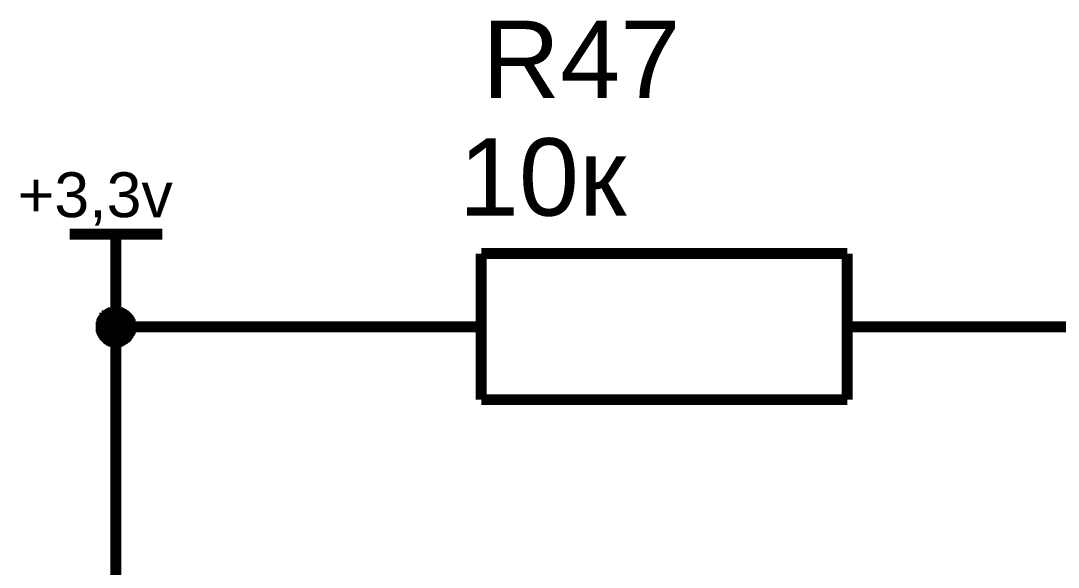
# Model space of a CAD drawing. Header units: millimetres. Extents: x 0 to 594, y 0 to 420.
# Drawn here: x 492.68 to 521.06, y 308.31 to 323.27 of the extents above; entities that cross this region are included whole.
import ezdxf

# ---------------------------------------------------------------- set-up
doc = ezdxf.new("R2010")
doc.units = ezdxf.units.MM
doc.layers.add('Sheet', color=255, linetype='Continuous')
doc.styles.get("Standard").update_dxf_attribs({"font": 'arial.ttf'})

msp = doc.modelspace()

# ---------------------------------------------------------------- linework, layer by layer
at = {"layer": 'Sheet', "color": 0}
for points, const_width in [([(494.012, 317.424), (496.552, 317.424)], 0.3), ([(495.282, 314.884), (495.282, 317.424)], 0.3), ([(515.284, 316.894), (505.273, 316.894)], 0.3), ([(505.273, 312.894), (505.273, 316.894)], 0.3), ([(515.284, 316.894), (515.284, 312.894)], 0.3), ([(494.774, 314.884), (494.774, 314.905), (494.774, 314.947), (494.774, 314.968), (494.774, 314.989), (494.795, 315.011), (494.795, 315.032), (494.795, 315.074), (494.817, 315.095), (494.817, 315.116), (494.838, 315.138), (494.838, 315.159), (494.859, 315.18), (494.88, 315.201), (494.88, 315.222), (494.901, 315.222), (494.922, 315.243), (494.944, 315.265), (494.944, 315.286), (494.965, 315.286), (494.986, 315.307), (495.007, 315.328), (495.028, 315.328), (495.049, 315.349), (495.071, 315.349), (495.092, 315.37), (495.134, 315.37), (495.155, 315.37), (495.176, 315.392), (495.198, 315.392), (495.219, 315.392), (495.261, 315.392), (495.282, 315.392)], 0.0991), ([(494.774, 314.884), (494.774, 314.905), (494.774, 314.947), (494.774, 314.968), (494.774, 314.989), (494.795, 315.011), (494.795, 315.032), (494.795, 315.074), (494.817, 315.095), (494.817, 315.116), (494.838, 315.138), (494.838, 315.159), (494.859, 315.18), (494.88, 315.201), (494.88, 315.222), (494.901, 315.222), (494.922, 315.243), (494.944, 315.265), (494.944, 315.286), (494.965, 315.286), (494.986, 315.307), (495.007, 315.328), (495.028, 315.328), (495.049, 315.349), (495.071, 315.349), (495.092, 315.37), (495.134, 315.37), (495.155, 315.37), (495.176, 315.392), (495.198, 315.392), (495.219, 315.392), (495.261, 315.392), (495.282, 315.392)], 0.0991), ([(494.774, 314.884), (494.774, 314.905), (494.774, 314.947), (494.774, 314.968), (494.774, 314.989), (494.795, 315.011), (494.795, 315.032), (494.795, 315.074), (494.817, 315.095), (494.817, 315.116), (494.838, 315.138), (494.838, 315.159), (494.859, 315.18), (494.88, 315.201), (494.88, 315.222), (494.901, 315.222), (494.922, 315.243), (494.944, 315.265), (494.944, 315.286), (494.965, 315.286), (494.986, 315.307), (495.007, 315.328), (495.028, 315.328), (495.049, 315.349), (495.071, 315.349), (495.092, 315.37), (495.134, 315.37), (495.155, 315.37), (495.176, 315.392), (495.198, 315.392), (495.219, 315.392), (495.261, 315.392), (495.282, 315.392)], 0.0991), ([(494.774, 314.884), (494.774, 314.905), (494.774, 314.947), (494.774, 314.968), (494.774, 314.989), (494.795, 315.011), (494.795, 315.032), (494.795, 315.074), (494.817, 315.095), (494.817, 315.116), (494.838, 315.138), (494.838, 315.159), (494.859, 315.18), (494.88, 315.201), (494.88, 315.222), (494.901, 315.222), (494.922, 315.243), (494.944, 315.265), (494.944, 315.286), (494.965, 315.286), (494.986, 315.307), (495.007, 315.328), (495.028, 315.328), (495.049, 315.349), (495.071, 315.349), (495.092, 315.37), (495.134, 315.37), (495.155, 315.37), (495.176, 315.392), (495.198, 315.392), (495.219, 315.392), (495.261, 315.392), (495.282, 315.392)], 0.0991), ([(494.774, 314.884), (494.774, 314.905), (494.774, 314.947), (494.774, 314.968), (494.774, 314.989), (494.795, 315.011), (494.795, 315.032), (494.795, 315.074), (494.817, 315.095), (494.817, 315.116), (494.838, 315.138), (494.838, 315.159), (494.859, 315.18), (494.88, 315.201), (494.88, 315.222), (494.901, 315.222), (494.922, 315.243), (494.944, 315.265), (494.944, 315.286), (494.965, 315.286), (494.986, 315.307), (495.007, 315.328), (495.028, 315.328), (495.049, 315.349), (495.071, 315.349), (495.092, 315.37), (495.134, 315.37), (495.155, 315.37), (495.176, 315.392), (495.198, 315.392), (495.219, 315.392), (495.261, 315.392), (495.282, 315.392)], 0.0991), ([(494.774, 314.884), (494.774, 314.905), (494.774, 314.947), (494.774, 314.968), (494.774, 314.989), (494.795, 315.011), (494.795, 315.032), (494.795, 315.074), (494.817, 315.095), (494.817, 315.116), (494.838, 315.138), (494.838, 315.159), (494.859, 315.18), (494.88, 315.201), (494.88, 315.222), (494.901, 315.222), (494.922, 315.243), (494.944, 315.265), (494.944, 315.286), (494.965, 315.286), (494.986, 315.307), (495.007, 315.328), (495.028, 315.328), (495.049, 315.349), (495.071, 315.349), (495.092, 315.37), (495.134, 315.37), (495.155, 315.37), (495.176, 315.392), (495.198, 315.392), (495.219, 315.392), (495.261, 315.392), (495.282, 315.392)], 0.0991), ([(494.774, 314.884), (494.774, 314.905), (494.774, 314.947), (494.774, 314.968), (494.774, 314.989), (494.795, 315.011), (494.795, 315.032), (494.795, 315.074), (494.817, 315.095), (494.817, 315.116), (494.838, 315.138), (494.838, 315.159), (494.859, 315.18), (494.88, 315.201), (494.88, 315.222), (494.901, 315.222), (494.922, 315.243), (494.944, 315.265), (494.944, 315.286), (494.965, 315.286), (494.986, 315.307), (495.007, 315.328), (495.028, 315.328), (495.049, 315.349), (495.071, 315.349), (495.092, 315.37), (495.134, 315.37), (495.155, 315.37), (495.176, 315.392), (495.198, 315.392), (495.219, 315.392), (495.261, 315.392), (495.282, 315.392)], 0.0991), ([(494.774, 314.884), (494.774, 314.905), (494.774, 314.947), (494.774, 314.968), (494.774, 314.989), (494.795, 315.011), (494.795, 315.032), (494.795, 315.074), (494.817, 315.095), (494.817, 315.116), (494.838, 315.138), (494.838, 315.159), (494.859, 315.18), (494.88, 315.201), (494.88, 315.222), (494.901, 315.222), (494.922, 315.243), (494.944, 315.265), (494.944, 315.286), (494.965, 315.286), (494.986, 315.307), (495.007, 315.328), (495.028, 315.328), (495.049, 315.349), (495.071, 315.349), (495.092, 315.37), (495.134, 315.37), (495.155, 315.37), (495.176, 315.392), (495.198, 315.392), (495.219, 315.392), (495.261, 315.392), (495.282, 315.392)], 0.0991), ([(494.774, 314.884), (494.774, 314.905), (494.774, 314.947), (494.774, 314.968), (494.774, 314.989), (494.795, 315.011), (494.795, 315.032), (494.795, 315.074), (494.817, 315.095), (494.817, 315.116), (494.838, 315.138), (494.838, 315.159), (494.859, 315.18), (494.88, 315.201), (494.88, 315.222), (494.901, 315.222), (494.922, 315.243), (494.944, 315.265), (494.944, 315.286), (494.965, 315.286), (494.986, 315.307), (495.007, 315.328), (495.028, 315.328), (495.049, 315.349), (495.071, 315.349), (495.092, 315.37), (495.134, 315.37), (495.155, 315.37), (495.176, 315.392), (495.198, 315.392), (495.219, 315.392), (495.261, 315.392), (495.282, 315.392)], 0.0991), ([(494.774, 314.884), (494.774, 314.905), (494.774, 314.947), (494.774, 314.968), (494.774, 314.989), (494.795, 315.011), (494.795, 315.032), (494.795, 315.074), (494.817, 315.095), (494.817, 315.116), (494.838, 315.138), (494.838, 315.159), (494.859, 315.18), (494.88, 315.201), (494.88, 315.222), (494.901, 315.222), (494.922, 315.243), (494.944, 315.265), (494.944, 315.286), (494.965, 315.286), (494.986, 315.307), (495.007, 315.328), (495.028, 315.328), (495.049, 315.349), (495.071, 315.349), (495.092, 315.37), (495.134, 315.37), (495.155, 315.37), (495.176, 315.392), (495.198, 315.392), (495.219, 315.392), (495.261, 315.392), (495.282, 315.392)], 0.0991), ([(494.774, 314.884), (494.774, 314.905), (494.774, 314.947), (494.774, 314.968), (494.774, 314.989), (494.795, 315.011), (494.795, 315.032), (494.795, 315.074), (494.817, 315.095), (494.817, 315.116), (494.838, 315.138), (494.838, 315.159), (494.859, 315.18), (494.88, 315.201), (494.88, 315.222), (494.901, 315.222), (494.922, 315.243), (494.944, 315.265), (494.944, 315.286), (494.965, 315.286), (494.986, 315.307), (495.007, 315.328), (495.028, 315.328), (495.049, 315.349), (495.071, 315.349), (495.092, 315.37), (495.134, 315.37), (495.155, 315.37), (495.176, 315.392), (495.198, 315.392), (495.219, 315.392), (495.261, 315.392), (495.282, 315.392)], 0.0991), ([(494.774, 314.884), (494.774, 314.905), (494.774, 314.947), (494.774, 314.968), (494.774, 314.989), (494.795, 315.011), (494.795, 315.032), (494.795, 315.074), (494.817, 315.095), (494.817, 315.116), (494.838, 315.138), (494.838, 315.159), (494.859, 315.18), (494.88, 315.201), (494.88, 315.222), (494.901, 315.222), (494.922, 315.243), (494.944, 315.265), (494.944, 315.286), (494.965, 315.286), (494.986, 315.307), (495.007, 315.328), (495.028, 315.328), (495.049, 315.349), (495.071, 315.349), (495.092, 315.37), (495.134, 315.37), (495.155, 315.37), (495.176, 315.392), (495.198, 315.392), (495.219, 315.392), (495.261, 315.392), (495.282, 315.392)], 0.0991), ([(495.282, 315.392), (495.282, 315.392)], 0.0991), ([(495.282, 315.392), (495.303, 315.392), (495.325, 315.392), (495.367, 315.392), (495.388, 315.392), (495.409, 315.37), (495.43, 315.37), (495.452, 315.37), (495.473, 315.349), (495.494, 315.349), (495.515, 315.328), (495.536, 315.328), (495.557, 315.307), (495.579, 315.286), (495.6, 315.286), (495.621, 315.265), (495.642, 315.243), (495.663, 315.222), (495.663, 315.222), (495.684, 315.201), (495.706, 315.18), (495.706, 315.159), (495.727, 315.138), (495.748, 315.116), (495.748, 315.095), (495.769, 315.074), (495.769, 315.032), (495.769, 315.011), (495.79, 314.989), (495.79, 314.968), (495.79, 314.947), (495.79, 314.905), (495.79, 314.884)], 0.0991), ([(495.282, 315.392), (495.282, 315.392)], 0.0991), ([(495.282, 315.392), (495.303, 315.392), (495.325, 315.392), (495.367, 315.392), (495.388, 315.392), (495.409, 315.37), (495.43, 315.37), (495.452, 315.37), (495.473, 315.349), (495.494, 315.349), (495.515, 315.328), (495.536, 315.328), (495.557, 315.307), (495.579, 315.286), (495.6, 315.286), (495.621, 315.265), (495.642, 315.243), (495.663, 315.222), (495.663, 315.222), (495.684, 315.201), (495.706, 315.18), (495.706, 315.159), (495.727, 315.138), (495.748, 315.116), (495.748, 315.095), (495.769, 315.074), (495.769, 315.032), (495.769, 315.011), (495.79, 314.989), (495.79, 314.968), (495.79, 314.947), (495.79, 314.905), (495.79, 314.884)], 0.0991), ([(495.282, 315.392), (495.282, 315.392)], 0.0991), ([(495.282, 315.392), (495.303, 315.392), (495.325, 315.392), (495.367, 315.392), (495.388, 315.392), (495.409, 315.37), (495.43, 315.37), (495.452, 315.37), (495.473, 315.349), (495.494, 315.349), (495.515, 315.328), (495.536, 315.328), (495.557, 315.307), (495.579, 315.286), (495.6, 315.286), (495.621, 315.265), (495.642, 315.243), (495.663, 315.222), (495.663, 315.222), (495.684, 315.201), (495.706, 315.18), (495.706, 315.159), (495.727, 315.138), (495.748, 315.116), (495.748, 315.095), (495.769, 315.074), (495.769, 315.032), (495.769, 315.011), (495.79, 314.989), (495.79, 314.968), (495.79, 314.947), (495.79, 314.905), (495.79, 314.884)], 0.0991), ([(495.282, 315.392), (495.282, 315.392)], 0.0991), ([(495.282, 315.392), (495.303, 315.392), (495.325, 315.392), (495.367, 315.392), (495.388, 315.392), (495.409, 315.37), (495.43, 315.37), (495.452, 315.37), (495.473, 315.349), (495.494, 315.349), (495.515, 315.328), (495.536, 315.328), (495.557, 315.307), (495.579, 315.286), (495.6, 315.286), (495.621, 315.265), (495.642, 315.243), (495.663, 315.222), (495.663, 315.222), (495.684, 315.201), (495.706, 315.18), (495.706, 315.159), (495.727, 315.138), (495.748, 315.116), (495.748, 315.095), (495.769, 315.074), (495.769, 315.032), (495.769, 315.011), (495.79, 314.989), (495.79, 314.968), (495.79, 314.947), (495.79, 314.905), (495.79, 314.884)], 0.0991), ([(495.282, 315.392), (495.282, 315.392)], 0.0991), ([(495.282, 315.392), (495.303, 315.392), (495.325, 315.392), (495.367, 315.392), (495.388, 315.392), (495.409, 315.37), (495.43, 315.37), (495.452, 315.37), (495.473, 315.349), (495.494, 315.349), (495.515, 315.328), (495.536, 315.328), (495.557, 315.307), (495.579, 315.286), (495.6, 315.286), (495.621, 315.265), (495.642, 315.243), (495.663, 315.222), (495.663, 315.222), (495.684, 315.201), (495.706, 315.18), (495.706, 315.159), (495.727, 315.138), (495.748, 315.116), (495.748, 315.095), (495.769, 315.074), (495.769, 315.032), (495.769, 315.011), (495.79, 314.989), (495.79, 314.968), (495.79, 314.947), (495.79, 314.905), (495.79, 314.884)], 0.0991), ([(495.282, 315.392), (495.282, 315.392)], 0.0991), ([(495.282, 315.392), (495.303, 315.392), (495.325, 315.392), (495.367, 315.392), (495.388, 315.392), (495.409, 315.37), (495.43, 315.37), (495.452, 315.37), (495.473, 315.349), (495.494, 315.349), (495.515, 315.328), (495.536, 315.328), (495.557, 315.307), (495.579, 315.286), (495.6, 315.286), (495.621, 315.265), (495.642, 315.243), (495.663, 315.222), (495.663, 315.222), (495.684, 315.201), (495.706, 315.18), (495.706, 315.159), (495.727, 315.138), (495.748, 315.116), (495.748, 315.095), (495.769, 315.074), (495.769, 315.032), (495.769, 315.011), (495.79, 314.989), (495.79, 314.968), (495.79, 314.947), (495.79, 314.905), (495.79, 314.884)], 0.0991), ([(495.282, 315.392), (495.282, 315.392)], 0.0991), ([(495.282, 315.392), (495.303, 315.392), (495.325, 315.392), (495.367, 315.392), (495.388, 315.392), (495.409, 315.37), (495.43, 315.37), (495.452, 315.37), (495.473, 315.349), (495.494, 315.349), (495.515, 315.328), (495.536, 315.328), (495.557, 315.307), (495.579, 315.286), (495.6, 315.286), (495.621, 315.265), (495.642, 315.243), (495.663, 315.222), (495.663, 315.222), (495.684, 315.201), (495.706, 315.18), (495.706, 315.159), (495.727, 315.138), (495.748, 315.116), (495.748, 315.095), (495.769, 315.074), (495.769, 315.032), (495.769, 315.011), (495.79, 314.989), (495.79, 314.968), (495.79, 314.947), (495.79, 314.905), (495.79, 314.884)], 0.0991), ([(495.282, 315.392), (495.282, 315.392)], 0.0991), ([(495.282, 315.392), (495.303, 315.392), (495.325, 315.392), (495.367, 315.392), (495.388, 315.392), (495.409, 315.37), (495.43, 315.37), (495.452, 315.37), (495.473, 315.349), (495.494, 315.349), (495.515, 315.328), (495.536, 315.328), (495.557, 315.307), (495.579, 315.286), (495.6, 315.286), (495.621, 315.265), (495.642, 315.243), (495.663, 315.222), (495.663, 315.222), (495.684, 315.201), (495.706, 315.18), (495.706, 315.159), (495.727, 315.138), (495.748, 315.116), (495.748, 315.095), (495.769, 315.074), (495.769, 315.032), (495.769, 315.011), (495.79, 314.989), (495.79, 314.968), (495.79, 314.947), (495.79, 314.905), (495.79, 314.884)], 0.0991), ([(495.282, 315.392), (495.282, 315.392)], 0.0991), ([(495.282, 315.392), (495.303, 315.392), (495.325, 315.392), (495.367, 315.392), (495.388, 315.392), (495.409, 315.37), (495.43, 315.37), (495.452, 315.37), (495.473, 315.349), (495.494, 315.349), (495.515, 315.328), (495.536, 315.328), (495.557, 315.307), (495.579, 315.286), (495.6, 315.286), (495.621, 315.265), (495.642, 315.243), (495.663, 315.222), (495.663, 315.222), (495.684, 315.201), (495.706, 315.18), (495.706, 315.159), (495.727, 315.138), (495.748, 315.116), (495.748, 315.095), (495.769, 315.074), (495.769, 315.032), (495.769, 315.011), (495.79, 314.989), (495.79, 314.968), (495.79, 314.947), (495.79, 314.905), (495.79, 314.884)], 0.0991), ([(495.282, 315.392), (495.282, 315.392)], 0.0991), ([(495.282, 315.392), (495.303, 315.392), (495.325, 315.392), (495.367, 315.392), (495.388, 315.392), (495.409, 315.37), (495.43, 315.37), (495.452, 315.37), (495.473, 315.349), (495.494, 315.349), (495.515, 315.328), (495.536, 315.328), (495.557, 315.307), (495.579, 315.286), (495.6, 315.286), (495.621, 315.265), (495.642, 315.243), (495.663, 315.222), (495.663, 315.222), (495.684, 315.201), (495.706, 315.18), (495.706, 315.159), (495.727, 315.138), (495.748, 315.116), (495.748, 315.095), (495.769, 315.074), (495.769, 315.032), (495.769, 315.011), (495.79, 314.989), (495.79, 314.968), (495.79, 314.947), (495.79, 314.905), (495.79, 314.884)], 0.0991), ([(495.282, 315.392), (495.282, 315.392)], 0.0991), ([(495.282, 315.392), (495.303, 315.392), (495.325, 315.392), (495.367, 315.392), (495.388, 315.392), (495.409, 315.37), (495.43, 315.37), (495.452, 315.37), (495.473, 315.349), (495.494, 315.349), (495.515, 315.328), (495.536, 315.328), (495.557, 315.307), (495.579, 315.286), (495.6, 315.286), (495.621, 315.265), (495.642, 315.243), (495.663, 315.222), (495.663, 315.222), (495.684, 315.201), (495.706, 315.18), (495.706, 315.159), (495.727, 315.138), (495.748, 315.116), (495.748, 315.095), (495.769, 315.074), (495.769, 315.032), (495.769, 315.011), (495.79, 314.989), (495.79, 314.968), (495.79, 314.947), (495.79, 314.905), (495.79, 314.884)], 0.0991), ([(495.282, 315.392), (495.282, 315.392)], 0.0991), ([(495.282, 315.392), (495.303, 315.392), (495.325, 315.392), (495.367, 315.392), (495.388, 315.392), (495.409, 315.37), (495.43, 315.37), (495.452, 315.37), (495.473, 315.349), (495.494, 315.349), (495.515, 315.328), (495.536, 315.328), (495.557, 315.307), (495.579, 315.286), (495.6, 315.286), (495.621, 315.265), (495.642, 315.243), (495.663, 315.222), (495.663, 315.222), (495.684, 315.201), (495.706, 315.18), (495.706, 315.159), (495.727, 315.138), (495.748, 315.116), (495.748, 315.095), (495.769, 315.074), (495.769, 315.032), (495.769, 315.011), (495.79, 314.989), (495.79, 314.968), (495.79, 314.947), (495.79, 314.905), (495.79, 314.884)], 0.0991), ([(500.277, 299.432), (495.282, 299.432), (495.282, 314.884)], 0.3), ([(495.282, 314.884), (500.277, 314.884)], 0.3), ([(500.277, 314.884), (505.273, 314.884)], 0.3), ([(505.273, 314.884), (500.277, 314.884)], 0.3), ([(515.284, 314.884), (520.279, 314.884)], 0.3), ([(515.284, 314.884), (520.279, 314.884)], 0.3), ([(520.279, 314.884), (537.275, 314.884)], 0.3), ([(495.282, 314.376), (495.261, 314.376), (495.219, 314.376), (495.198, 314.376), (495.176, 314.376), (495.155, 314.397), (495.134, 314.397), (495.092, 314.397), (495.071, 314.418), (495.049, 314.418), (495.028, 314.439), (495.007, 314.46), (494.986, 314.46), (494.965, 314.481), (494.944, 314.503), (494.944, 314.503), (494.922, 314.524), (494.901, 314.545), (494.88, 314.566), (494.88, 314.587), (494.859, 314.608), (494.838, 314.63), (494.838, 314.651), (494.817, 314.672), (494.817, 314.693), (494.795, 314.714), (494.795, 314.735), (494.795, 314.757), (494.774, 314.778), (494.774, 314.799), (494.774, 314.841), (494.774, 314.862), (494.774, 314.884)], 0.0991), ([(494.774, 314.884), (494.774, 314.884)], 0.0991), ([(495.282, 314.376), (495.261, 314.376), (495.219, 314.376), (495.198, 314.376), (495.176, 314.376), (495.155, 314.397), (495.134, 314.397), (495.092, 314.397), (495.071, 314.418), (495.049, 314.418), (495.028, 314.439), (495.007, 314.46), (494.986, 314.46), (494.965, 314.481), (494.944, 314.503), (494.944, 314.503), (494.922, 314.524), (494.901, 314.545), (494.88, 314.566), (494.88, 314.587), (494.859, 314.608), (494.838, 314.63), (494.838, 314.651), (494.817, 314.672), (494.817, 314.693), (494.795, 314.714), (494.795, 314.735), (494.795, 314.757), (494.774, 314.778), (494.774, 314.799), (494.774, 314.841), (494.774, 314.862), (494.774, 314.884)], 0.0991), ([(494.774, 314.884), (494.774, 314.884)], 0.0991), ([(495.282, 314.376), (495.261, 314.376), (495.219, 314.376), (495.198, 314.376), (495.176, 314.376), (495.155, 314.397), (495.134, 314.397), (495.092, 314.397), (495.071, 314.418), (495.049, 314.418), (495.028, 314.439), (495.007, 314.46), (494.986, 314.46), (494.965, 314.481), (494.944, 314.503), (494.944, 314.503), (494.922, 314.524), (494.901, 314.545), (494.88, 314.566), (494.88, 314.587), (494.859, 314.608), (494.838, 314.63), (494.838, 314.651), (494.817, 314.672), (494.817, 314.693), (494.795, 314.714), (494.795, 314.735), (494.795, 314.757), (494.774, 314.778), (494.774, 314.799), (494.774, 314.841), (494.774, 314.862), (494.774, 314.884)], 0.0991), ([(494.774, 314.884), (494.774, 314.884)], 0.0991), ([(495.282, 314.376), (495.261, 314.376), (495.219, 314.376), (495.198, 314.376), (495.176, 314.376), (495.155, 314.397), (495.134, 314.397), (495.092, 314.397), (495.071, 314.418), (495.049, 314.418), (495.028, 314.439), (495.007, 314.46), (494.986, 314.46), (494.965, 314.481), (494.944, 314.503), (494.944, 314.503), (494.922, 314.524), (494.901, 314.545), (494.88, 314.566), (494.88, 314.587), (494.859, 314.608), (494.838, 314.63), (494.838, 314.651), (494.817, 314.672), (494.817, 314.693), (494.795, 314.714), (494.795, 314.735), (494.795, 314.757), (494.774, 314.778), (494.774, 314.799), (494.774, 314.841), (494.774, 314.862), (494.774, 314.884)], 0.0991), ([(494.774, 314.884), (494.774, 314.884)], 0.0991), ([(495.282, 314.376), (495.261, 314.376), (495.219, 314.376), (495.198, 314.376), (495.176, 314.376), (495.155, 314.397), (495.134, 314.397), (495.092, 314.397), (495.071, 314.418), (495.049, 314.418), (495.028, 314.439), (495.007, 314.46), (494.986, 314.46), (494.965, 314.481), (494.944, 314.503), (494.944, 314.503), (494.922, 314.524), (494.901, 314.545), (494.88, 314.566), (494.88, 314.587), (494.859, 314.608), (494.838, 314.63), (494.838, 314.651), (494.817, 314.672), (494.817, 314.693), (494.795, 314.714), (494.795, 314.735), (494.795, 314.757), (494.774, 314.778), (494.774, 314.799), (494.774, 314.841), (494.774, 314.862), (494.774, 314.884)], 0.0991), ([(494.774, 314.884), (494.774, 314.884)], 0.0991), ([(495.282, 314.376), (495.261, 314.376), (495.219, 314.376), (495.198, 314.376), (495.176, 314.376), (495.155, 314.397), (495.134, 314.397), (495.092, 314.397), (495.071, 314.418), (495.049, 314.418), (495.028, 314.439), (495.007, 314.46), (494.986, 314.46), (494.965, 314.481), (494.944, 314.503), (494.944, 314.503), (494.922, 314.524), (494.901, 314.545), (494.88, 314.566), (494.88, 314.587), (494.859, 314.608), (494.838, 314.63), (494.838, 314.651), (494.817, 314.672), (494.817, 314.693), (494.795, 314.714), (494.795, 314.735), (494.795, 314.757), (494.774, 314.778), (494.774, 314.799), (494.774, 314.841), (494.774, 314.862), (494.774, 314.884)], 0.0991), ([(494.774, 314.884), (494.774, 314.884)], 0.0991), ([(495.282, 314.376), (495.261, 314.376), (495.219, 314.376), (495.198, 314.376), (495.176, 314.376), (495.155, 314.397), (495.134, 314.397), (495.092, 314.397), (495.071, 314.418), (495.049, 314.418), (495.028, 314.439), (495.007, 314.46), (494.986, 314.46), (494.965, 314.481), (494.944, 314.503), (494.944, 314.503), (494.922, 314.524), (494.901, 314.545), (494.88, 314.566), (494.88, 314.587), (494.859, 314.608), (494.838, 314.63), (494.838, 314.651), (494.817, 314.672), (494.817, 314.693), (494.795, 314.714), (494.795, 314.735), (494.795, 314.757), (494.774, 314.778), (494.774, 314.799), (494.774, 314.841), (494.774, 314.862), (494.774, 314.884)], 0.0991), ([(494.774, 314.884), (494.774, 314.884)], 0.0991), ([(495.282, 314.376), (495.261, 314.376), (495.219, 314.376), (495.198, 314.376), (495.176, 314.376), (495.155, 314.397), (495.134, 314.397), (495.092, 314.397), (495.071, 314.418), (495.049, 314.418), (495.028, 314.439), (495.007, 314.46), (494.986, 314.46), (494.965, 314.481), (494.944, 314.503), (494.944, 314.503), (494.922, 314.524), (494.901, 314.545), (494.88, 314.566), (494.88, 314.587), (494.859, 314.608), (494.838, 314.63), (494.838, 314.651), (494.817, 314.672), (494.817, 314.693), (494.795, 314.714), (494.795, 314.735), (494.795, 314.757), (494.774, 314.778), (494.774, 314.799), (494.774, 314.841), (494.774, 314.862), (494.774, 314.884)], 0.0991), ([(494.774, 314.884), (494.774, 314.884)], 0.0991), ([(495.282, 314.376), (495.261, 314.376), (495.219, 314.376), (495.198, 314.376), (495.176, 314.376), (495.155, 314.397), (495.134, 314.397), (495.092, 314.397), (495.071, 314.418), (495.049, 314.418), (495.028, 314.439), (495.007, 314.46), (494.986, 314.46), (494.965, 314.481), (494.944, 314.503), (494.944, 314.503), (494.922, 314.524), (494.901, 314.545), (494.88, 314.566), (494.88, 314.587), (494.859, 314.608), (494.838, 314.63), (494.838, 314.651), (494.817, 314.672), (494.817, 314.693), (494.795, 314.714), (494.795, 314.735), (494.795, 314.757), (494.774, 314.778), (494.774, 314.799), (494.774, 314.841), (494.774, 314.862), (494.774, 314.884)], 0.0991), ([(494.774, 314.884), (494.774, 314.884)], 0.0991), ([(495.282, 314.376), (495.261, 314.376), (495.219, 314.376), (495.198, 314.376), (495.176, 314.376), (495.155, 314.397), (495.134, 314.397), (495.092, 314.397), (495.071, 314.418), (495.049, 314.418), (495.028, 314.439), (495.007, 314.46), (494.986, 314.46), (494.965, 314.481), (494.944, 314.503), (494.944, 314.503), (494.922, 314.524), (494.901, 314.545), (494.88, 314.566), (494.88, 314.587), (494.859, 314.608), (494.838, 314.63), (494.838, 314.651), (494.817, 314.672), (494.817, 314.693), (494.795, 314.714), (494.795, 314.735), (494.795, 314.757), (494.774, 314.778), (494.774, 314.799), (494.774, 314.841), (494.774, 314.862), (494.774, 314.884)], 0.0991), ([(494.774, 314.884), (494.774, 314.884)], 0.0991), ([(495.282, 314.376), (495.261, 314.376), (495.219, 314.376), (495.198, 314.376), (495.176, 314.376), (495.155, 314.397), (495.134, 314.397), (495.092, 314.397), (495.071, 314.418), (495.049, 314.418), (495.028, 314.439), (495.007, 314.46), (494.986, 314.46), (494.965, 314.481), (494.944, 314.503), (494.944, 314.503), (494.922, 314.524), (494.901, 314.545), (494.88, 314.566), (494.88, 314.587), (494.859, 314.608), (494.838, 314.63), (494.838, 314.651), (494.817, 314.672), (494.817, 314.693), (494.795, 314.714), (494.795, 314.735), (494.795, 314.757), (494.774, 314.778), (494.774, 314.799), (494.774, 314.841), (494.774, 314.862), (494.774, 314.884)], 0.0991), ([(494.774, 314.884), (494.774, 314.884)], 0.0991), ([(495.282, 314.376), (495.261, 314.376), (495.219, 314.376), (495.198, 314.376), (495.176, 314.376), (495.155, 314.397), (495.134, 314.397), (495.092, 314.397), (495.071, 314.418), (495.049, 314.418), (495.028, 314.439), (495.007, 314.46), (494.986, 314.46), (494.965, 314.481), (494.944, 314.503), (494.944, 314.503), (494.922, 314.524), (494.901, 314.545), (494.88, 314.566), (494.88, 314.587), (494.859, 314.608), (494.838, 314.63), (494.838, 314.651), (494.817, 314.672), (494.817, 314.693), (494.795, 314.714), (494.795, 314.735), (494.795, 314.757), (494.774, 314.778), (494.774, 314.799), (494.774, 314.841), (494.774, 314.862), (494.774, 314.884)], 0.0991), ([(494.774, 314.884), (494.774, 314.884)], 0.0991), ([(495.79, 314.884), (495.79, 314.862), (495.79, 314.841), (495.79, 314.799), (495.79, 314.778), (495.769, 314.757), (495.769, 314.735), (495.769, 314.714), (495.748, 314.693), (495.748, 314.672), (495.727, 314.651), (495.706, 314.63), (495.706, 314.608), (495.684, 314.587), (495.663, 314.566), (495.663, 314.545), (495.642, 314.524), (495.621, 314.503), (495.6, 314.503), (495.579, 314.481), (495.557, 314.46), (495.536, 314.46), (495.515, 314.439), (495.494, 314.418), (495.473, 314.418), (495.452, 314.397), (495.43, 314.397), (495.409, 314.397), (495.388, 314.376), (495.367, 314.376), (495.325, 314.376), (495.303, 314.376), (495.282, 314.376)], 0.0991), ([(495.79, 314.884), (495.79, 314.862), (495.79, 314.841), (495.79, 314.799), (495.79, 314.778), (495.769, 314.757), (495.769, 314.735), (495.769, 314.714), (495.748, 314.693), (495.748, 314.672), (495.727, 314.651), (495.706, 314.63), (495.706, 314.608), (495.684, 314.587), (495.663, 314.566), (495.663, 314.545), (495.642, 314.524), (495.621, 314.503), (495.6, 314.503), (495.579, 314.481), (495.557, 314.46), (495.536, 314.46), (495.515, 314.439), (495.494, 314.418), (495.473, 314.418), (495.452, 314.397), (495.43, 314.397), (495.409, 314.397), (495.388, 314.376), (495.367, 314.376), (495.325, 314.376), (495.303, 314.376), (495.282, 314.376)], 0.0991), ([(495.79, 314.884), (495.79, 314.862), (495.79, 314.841), (495.79, 314.799), (495.79, 314.778), (495.769, 314.757), (495.769, 314.735), (495.769, 314.714), (495.748, 314.693), (495.748, 314.672), (495.727, 314.651), (495.706, 314.63), (495.706, 314.608), (495.684, 314.587), (495.663, 314.566), (495.663, 314.545), (495.642, 314.524), (495.621, 314.503), (495.6, 314.503), (495.579, 314.481), (495.557, 314.46), (495.536, 314.46), (495.515, 314.439), (495.494, 314.418), (495.473, 314.418), (495.452, 314.397), (495.43, 314.397), (495.409, 314.397), (495.388, 314.376), (495.367, 314.376), (495.325, 314.376), (495.303, 314.376), (495.282, 314.376)], 0.0991), ([(495.79, 314.884), (495.79, 314.862), (495.79, 314.841), (495.79, 314.799), (495.79, 314.778), (495.769, 314.757), (495.769, 314.735), (495.769, 314.714), (495.748, 314.693), (495.748, 314.672), (495.727, 314.651), (495.706, 314.63), (495.706, 314.608), (495.684, 314.587), (495.663, 314.566), (495.663, 314.545), (495.642, 314.524), (495.621, 314.503), (495.6, 314.503), (495.579, 314.481), (495.557, 314.46), (495.536, 314.46), (495.515, 314.439), (495.494, 314.418), (495.473, 314.418), (495.452, 314.397), (495.43, 314.397), (495.409, 314.397), (495.388, 314.376), (495.367, 314.376), (495.325, 314.376), (495.303, 314.376), (495.282, 314.376)], 0.0991), ([(495.79, 314.884), (495.79, 314.862), (495.79, 314.841), (495.79, 314.799), (495.79, 314.778), (495.769, 314.757), (495.769, 314.735), (495.769, 314.714), (495.748, 314.693), (495.748, 314.672), (495.727, 314.651), (495.706, 314.63), (495.706, 314.608), (495.684, 314.587), (495.663, 314.566), (495.663, 314.545), (495.642, 314.524), (495.621, 314.503), (495.6, 314.503), (495.579, 314.481), (495.557, 314.46), (495.536, 314.46), (495.515, 314.439), (495.494, 314.418), (495.473, 314.418), (495.452, 314.397), (495.43, 314.397), (495.409, 314.397), (495.388, 314.376), (495.367, 314.376), (495.325, 314.376), (495.303, 314.376), (495.282, 314.376)], 0.0991), ([(495.79, 314.884), (495.79, 314.862), (495.79, 314.841), (495.79, 314.799), (495.79, 314.778), (495.769, 314.757), (495.769, 314.735), (495.769, 314.714), (495.748, 314.693), (495.748, 314.672), (495.727, 314.651), (495.706, 314.63), (495.706, 314.608), (495.684, 314.587), (495.663, 314.566), (495.663, 314.545), (495.642, 314.524), (495.621, 314.503), (495.6, 314.503), (495.579, 314.481), (495.557, 314.46), (495.536, 314.46), (495.515, 314.439), (495.494, 314.418), (495.473, 314.418), (495.452, 314.397), (495.43, 314.397), (495.409, 314.397), (495.388, 314.376), (495.367, 314.376), (495.325, 314.376), (495.303, 314.376), (495.282, 314.376)], 0.0991), ([(495.79, 314.884), (495.79, 314.862), (495.79, 314.841), (495.79, 314.799), (495.79, 314.778), (495.769, 314.757), (495.769, 314.735), (495.769, 314.714), (495.748, 314.693), (495.748, 314.672), (495.727, 314.651), (495.706, 314.63), (495.706, 314.608), (495.684, 314.587), (495.663, 314.566), (495.663, 314.545), (495.642, 314.524), (495.621, 314.503), (495.6, 314.503), (495.579, 314.481), (495.557, 314.46), (495.536, 314.46), (495.515, 314.439), (495.494, 314.418), (495.473, 314.418), (495.452, 314.397), (495.43, 314.397), (495.409, 314.397), (495.388, 314.376), (495.367, 314.376), (495.325, 314.376), (495.303, 314.376), (495.282, 314.376)], 0.0991), ([(495.79, 314.884), (495.79, 314.862), (495.79, 314.841), (495.79, 314.799), (495.79, 314.778), (495.769, 314.757), (495.769, 314.735), (495.769, 314.714), (495.748, 314.693), (495.748, 314.672), (495.727, 314.651), (495.706, 314.63), (495.706, 314.608), (495.684, 314.587), (495.663, 314.566), (495.663, 314.545), (495.642, 314.524), (495.621, 314.503), (495.6, 314.503), (495.579, 314.481), (495.557, 314.46), (495.536, 314.46), (495.515, 314.439), (495.494, 314.418), (495.473, 314.418), (495.452, 314.397), (495.43, 314.397), (495.409, 314.397), (495.388, 314.376), (495.367, 314.376), (495.325, 314.376), (495.303, 314.376), (495.282, 314.376)], 0.0991), ([(495.79, 314.884), (495.79, 314.862), (495.79, 314.841), (495.79, 314.799), (495.79, 314.778), (495.769, 314.757), (495.769, 314.735), (495.769, 314.714), (495.748, 314.693), (495.748, 314.672), (495.727, 314.651), (495.706, 314.63), (495.706, 314.608), (495.684, 314.587), (495.663, 314.566), (495.663, 314.545), (495.642, 314.524), (495.621, 314.503), (495.6, 314.503), (495.579, 314.481), (495.557, 314.46), (495.536, 314.46), (495.515, 314.439), (495.494, 314.418), (495.473, 314.418), (495.452, 314.397), (495.43, 314.397), (495.409, 314.397), (495.388, 314.376), (495.367, 314.376), (495.325, 314.376), (495.303, 314.376), (495.282, 314.376)], 0.0991), ([(495.79, 314.884), (495.79, 314.862), (495.79, 314.841), (495.79, 314.799), (495.79, 314.778), (495.769, 314.757), (495.769, 314.735), (495.769, 314.714), (495.748, 314.693), (495.748, 314.672), (495.727, 314.651), (495.706, 314.63), (495.706, 314.608), (495.684, 314.587), (495.663, 314.566), (495.663, 314.545), (495.642, 314.524), (495.621, 314.503), (495.6, 314.503), (495.579, 314.481), (495.557, 314.46), (495.536, 314.46), (495.515, 314.439), (495.494, 314.418), (495.473, 314.418), (495.452, 314.397), (495.43, 314.397), (495.409, 314.397), (495.388, 314.376), (495.367, 314.376), (495.325, 314.376), (495.303, 314.376), (495.282, 314.376)], 0.0991), ([(495.79, 314.884), (495.79, 314.862), (495.79, 314.841), (495.79, 314.799), (495.79, 314.778), (495.769, 314.757), (495.769, 314.735), (495.769, 314.714), (495.748, 314.693), (495.748, 314.672), (495.727, 314.651), (495.706, 314.63), (495.706, 314.608), (495.684, 314.587), (495.663, 314.566), (495.663, 314.545), (495.642, 314.524), (495.621, 314.503), (495.6, 314.503), (495.579, 314.481), (495.557, 314.46), (495.536, 314.46), (495.515, 314.439), (495.494, 314.418), (495.473, 314.418), (495.452, 314.397), (495.43, 314.397), (495.409, 314.397), (495.388, 314.376), (495.367, 314.376), (495.325, 314.376), (495.303, 314.376), (495.282, 314.376)], 0.0991), ([(495.79, 314.884), (495.79, 314.862), (495.79, 314.841), (495.79, 314.799), (495.79, 314.778), (495.769, 314.757), (495.769, 314.735), (495.769, 314.714), (495.748, 314.693), (495.748, 314.672), (495.727, 314.651), (495.706, 314.63), (495.706, 314.608), (495.684, 314.587), (495.663, 314.566), (495.663, 314.545), (495.642, 314.524), (495.621, 314.503), (495.6, 314.503), (495.579, 314.481), (495.557, 314.46), (495.536, 314.46), (495.515, 314.439), (495.494, 314.418), (495.473, 314.418), (495.452, 314.397), (495.43, 314.397), (495.409, 314.397), (495.388, 314.376), (495.367, 314.376), (495.325, 314.376), (495.303, 314.376), (495.282, 314.376)], 0.0991), ([(495.79, 314.884), (495.79, 314.884), (495.79, 314.884), (495.79, 314.884), (495.79, 314.884), (495.79, 314.884), (495.79, 314.884), (495.79, 314.884), (495.79, 314.884), (495.79, 314.884), (495.79, 314.884), (495.79, 314.884), (495.79, 314.884), (495.79, 314.884), (495.79, 314.884), (495.79, 314.884), (495.79, 314.884), (495.79, 314.884), (495.79, 314.884), (495.79, 314.884), (495.79, 314.884), (495.79, 314.884), (495.79, 314.884), (495.79, 314.884), (495.79, 314.884), (495.79, 314.884), (495.79, 314.884), (495.79, 314.884), (495.79, 314.884), (495.79, 314.884), (495.79, 314.884), (495.79, 314.884), (495.79, 314.884)], 0.0991), ([(495.79, 314.884), (495.79, 314.884)], 0.0991), ([(495.79, 314.884), (495.79, 314.884), (495.79, 314.884), (495.79, 314.884), (495.79, 314.884), (495.79, 314.884), (495.79, 314.884), (495.79, 314.884), (495.79, 314.884), (495.79, 314.884), (495.79, 314.884), (495.79, 314.884), (495.79, 314.884), (495.79, 314.884), (495.79, 314.884), (495.79, 314.884), (495.79, 314.884), (495.79, 314.884), (495.79, 314.884), (495.79, 314.884), (495.79, 314.884), (495.79, 314.884), (495.79, 314.884), (495.79, 314.884), (495.79, 314.884), (495.79, 314.884), (495.79, 314.884), (495.79, 314.884), (495.79, 314.884), (495.79, 314.884), (495.79, 314.884), (495.79, 314.884), (495.79, 314.884)], 0.0991), ([(495.79, 314.884), (495.79, 314.884)], 0.0991), ([(495.79, 314.884), (495.79, 314.884), (495.79, 314.884), (495.79, 314.884), (495.79, 314.884), (495.79, 314.884), (495.79, 314.884), (495.79, 314.884), (495.79, 314.884), (495.79, 314.884), (495.79, 314.884), (495.79, 314.884), (495.79, 314.884), (495.79, 314.884), (495.79, 314.884), (495.79, 314.884), (495.79, 314.884), (495.79, 314.884), (495.79, 314.884), (495.79, 314.884), (495.79, 314.884), (495.79, 314.884), (495.79, 314.884), (495.79, 314.884), (495.79, 314.884), (495.79, 314.884), (495.79, 314.884), (495.79, 314.884), (495.79, 314.884), (495.79, 314.884), (495.79, 314.884), (495.79, 314.884), (495.79, 314.884)], 0.0991), ([(495.79, 314.884), (495.79, 314.884)], 0.0991), ([(495.79, 314.884), (495.79, 314.884), (495.79, 314.884), (495.79, 314.884), (495.79, 314.884), (495.79, 314.884), (495.79, 314.884), (495.79, 314.884), (495.79, 314.884), (495.79, 314.884), (495.79, 314.884), (495.79, 314.884), (495.79, 314.884), (495.79, 314.884), (495.79, 314.884), (495.79, 314.884), (495.79, 314.884), (495.79, 314.884), (495.79, 314.884), (495.79, 314.884), (495.79, 314.884), (495.79, 314.884), (495.79, 314.884), (495.79, 314.884), (495.79, 314.884), (495.79, 314.884), (495.79, 314.884), (495.79, 314.884), (495.79, 314.884), (495.79, 314.884), (495.79, 314.884), (495.79, 314.884), (495.79, 314.884)], 0.0991), ([(495.79, 314.884), (495.79, 314.884)], 0.0991), ([(495.79, 314.884), (495.79, 314.884), (495.79, 314.884), (495.79, 314.884), (495.79, 314.884), (495.79, 314.884), (495.79, 314.884), (495.79, 314.884), (495.79, 314.884), (495.79, 314.884), (495.79, 314.884), (495.79, 314.884), (495.79, 314.884), (495.79, 314.884), (495.79, 314.884), (495.79, 314.884), (495.79, 314.884), (495.79, 314.884), (495.79, 314.884), (495.79, 314.884), (495.79, 314.884), (495.79, 314.884), (495.79, 314.884), (495.79, 314.884), (495.79, 314.884), (495.79, 314.884), (495.79, 314.884), (495.79, 314.884), (495.79, 314.884), (495.79, 314.884), (495.79, 314.884), (495.79, 314.884), (495.79, 314.884)], 0.0991), ([(495.79, 314.884), (495.79, 314.884)], 0.0991), ([(495.79, 314.884), (495.79, 314.884), (495.79, 314.884), (495.79, 314.884), (495.79, 314.884), (495.79, 314.884), (495.79, 314.884), (495.79, 314.884), (495.79, 314.884), (495.79, 314.884), (495.79, 314.884), (495.79, 314.884), (495.79, 314.884), (495.79, 314.884), (495.79, 314.884), (495.79, 314.884), (495.79, 314.884), (495.79, 314.884), (495.79, 314.884), (495.79, 314.884), (495.79, 314.884), (495.79, 314.884), (495.79, 314.884), (495.79, 314.884), (495.79, 314.884), (495.79, 314.884), (495.79, 314.884), (495.79, 314.884), (495.79, 314.884), (495.79, 314.884), (495.79, 314.884), (495.79, 314.884), (495.79, 314.884)], 0.0991), ([(495.79, 314.884), (495.79, 314.884)], 0.0991), ([(495.79, 314.884), (495.79, 314.884), (495.79, 314.884), (495.79, 314.884), (495.79, 314.884), (495.79, 314.884), (495.79, 314.884), (495.79, 314.884), (495.79, 314.884), (495.79, 314.884), (495.79, 314.884), (495.79, 314.884), (495.79, 314.884), (495.79, 314.884), (495.79, 314.884), (495.79, 314.884), (495.79, 314.884), (495.79, 314.884), (495.79, 314.884), (495.79, 314.884), (495.79, 314.884), (495.79, 314.884), (495.79, 314.884), (495.79, 314.884), (495.79, 314.884), (495.79, 314.884), (495.79, 314.884), (495.79, 314.884), (495.79, 314.884), (495.79, 314.884), (495.79, 314.884), (495.79, 314.884), (495.79, 314.884)], 0.0991), ([(495.79, 314.884), (495.79, 314.884)], 0.0991), ([(495.79, 314.884), (495.79, 314.884), (495.79, 314.884), (495.79, 314.884), (495.79, 314.884), (495.79, 314.884), (495.79, 314.884), (495.79, 314.884), (495.79, 314.884), (495.79, 314.884), (495.79, 314.884), (495.79, 314.884), (495.79, 314.884), (495.79, 314.884), (495.79, 314.884), (495.79, 314.884), (495.79, 314.884), (495.79, 314.884), (495.79, 314.884), (495.79, 314.884), (495.79, 314.884), (495.79, 314.884), (495.79, 314.884), (495.79, 314.884), (495.79, 314.884), (495.79, 314.884), (495.79, 314.884), (495.79, 314.884), (495.79, 314.884), (495.79, 314.884), (495.79, 314.884), (495.79, 314.884), (495.79, 314.884)], 0.0991), ([(495.79, 314.884), (495.79, 314.884)], 0.0991), ([(495.79, 314.884), (495.79, 314.884), (495.79, 314.884), (495.79, 314.884), (495.79, 314.884), (495.79, 314.884), (495.79, 314.884), (495.79, 314.884), (495.79, 314.884), (495.79, 314.884), (495.79, 314.884), (495.79, 314.884), (495.79, 314.884), (495.79, 314.884), (495.79, 314.884), (495.79, 314.884), (495.79, 314.884), (495.79, 314.884), (495.79, 314.884), (495.79, 314.884), (495.79, 314.884), (495.79, 314.884), (495.79, 314.884), (495.79, 314.884), (495.79, 314.884), (495.79, 314.884), (495.79, 314.884), (495.79, 314.884), (495.79, 314.884), (495.79, 314.884), (495.79, 314.884), (495.79, 314.884), (495.79, 314.884)], 0.0991), ([(495.79, 314.884), (495.79, 314.884)], 0.0991), ([(495.79, 314.884), (495.79, 314.884), (495.79, 314.884), (495.79, 314.884), (495.79, 314.884), (495.79, 314.884), (495.79, 314.884), (495.79, 314.884), (495.79, 314.884), (495.79, 314.884), (495.79, 314.884), (495.79, 314.884), (495.79, 314.884), (495.79, 314.884), (495.79, 314.884), (495.79, 314.884), (495.79, 314.884), (495.79, 314.884), (495.79, 314.884), (495.79, 314.884), (495.79, 314.884), (495.79, 314.884), (495.79, 314.884), (495.79, 314.884), (495.79, 314.884), (495.79, 314.884), (495.79, 314.884), (495.79, 314.884), (495.79, 314.884), (495.79, 314.884), (495.79, 314.884), (495.79, 314.884), (495.79, 314.884)], 0.0991), ([(495.79, 314.884), (495.79, 314.884)], 0.0991), ([(495.79, 314.884), (495.79, 314.884), (495.79, 314.884), (495.79, 314.884), (495.79, 314.884), (495.79, 314.884), (495.79, 314.884), (495.79, 314.884), (495.79, 314.884), (495.79, 314.884), (495.79, 314.884), (495.79, 314.884), (495.79, 314.884), (495.79, 314.884), (495.79, 314.884), (495.79, 314.884), (495.79, 314.884), (495.79, 314.884), (495.79, 314.884), (495.79, 314.884), (495.79, 314.884), (495.79, 314.884), (495.79, 314.884), (495.79, 314.884), (495.79, 314.884), (495.79, 314.884), (495.79, 314.884), (495.79, 314.884), (495.79, 314.884), (495.79, 314.884), (495.79, 314.884), (495.79, 314.884), (495.79, 314.884)], 0.0991), ([(495.79, 314.884), (495.79, 314.884)], 0.0991), ([(495.79, 314.884), (495.79, 314.884), (495.79, 314.884), (495.79, 314.884), (495.79, 314.884), (495.79, 314.884), (495.79, 314.884), (495.79, 314.884), (495.79, 314.884), (495.79, 314.884), (495.79, 314.884), (495.79, 314.884), (495.79, 314.884), (495.79, 314.884), (495.79, 314.884), (495.79, 314.884), (495.79, 314.884), (495.79, 314.884), (495.79, 314.884), (495.79, 314.884), (495.79, 314.884), (495.79, 314.884), (495.79, 314.884), (495.79, 314.884), (495.79, 314.884), (495.79, 314.884), (495.79, 314.884), (495.79, 314.884), (495.79, 314.884), (495.79, 314.884), (495.79, 314.884), (495.79, 314.884), (495.79, 314.884)], 0.0991), ([(495.79, 314.884), (495.79, 314.884)], 0.0991), ([(505.273, 312.894), (515.284, 312.894)], 0.3)]:
    msp.add_lwpolyline(points, dxfattribs=dict(at, const_width=const_width))
at = {"layer": 'Sheet', "color": 0, "const_width": 0.508}
msp.add_lwpolyline([(495.025, 314.9, 1), (495.533, 314.9, 1)], format="xyb", close=True, dxfattribs=at)

# ---------------------------------------------------------------- texts
at = {"layer": 'Sheet', "color": 0}
for s, height, p in [('R47', 2.1167, (505.294, 321.149)), ('10к', 2.1167, (504.659, 317.932)), ('+3,3v', 1.2277, (492.594, 317.889))]:
    msp.add_text(s, height=height, dxfattribs=at).set_placement(p)

doc.saveas('drawing.dxf')
